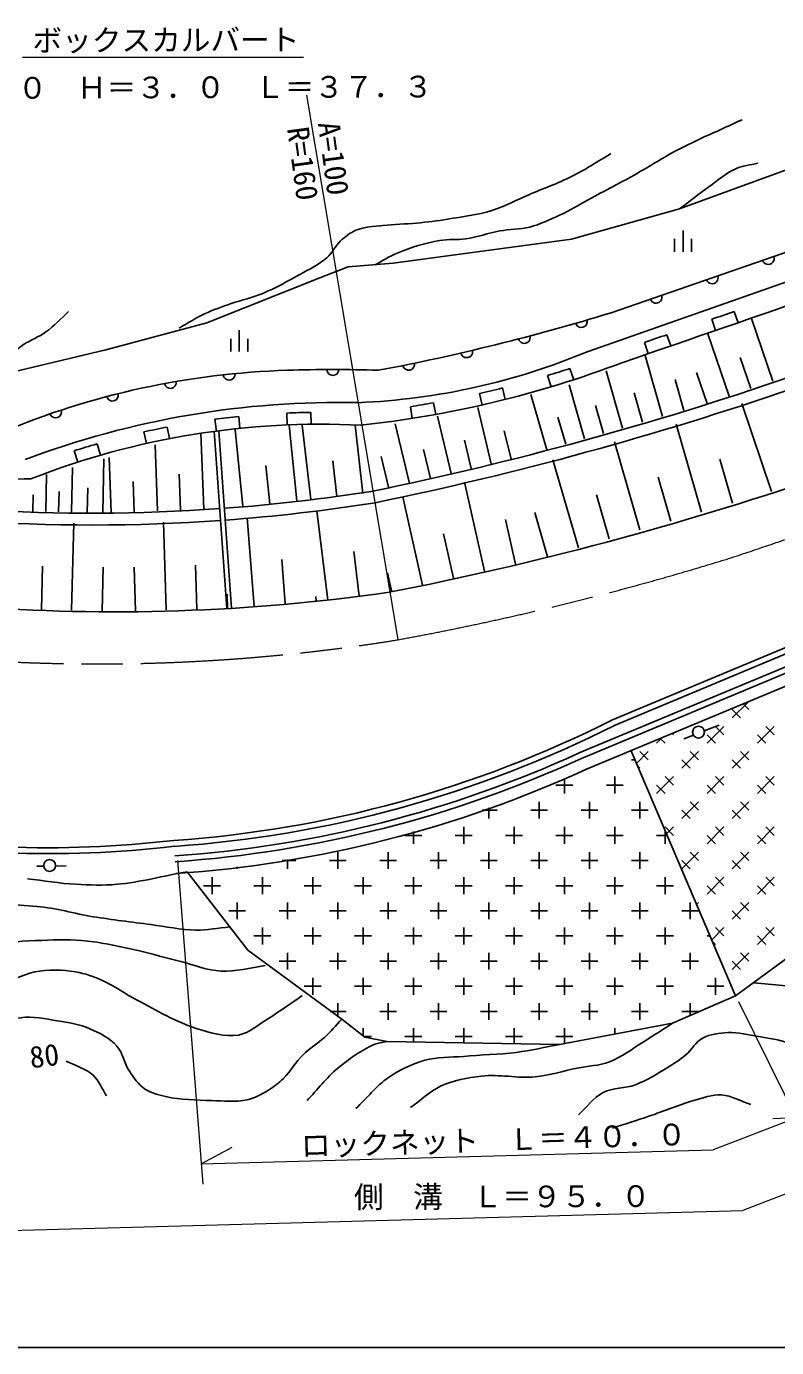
# Model space of a CAD drawing. Units: millimetres, scale not verified. Extents: x 40000 to 680000, y 20000 to 380000.
# Drawn here: x 389528 to 452755, y 205000 to 316411 of the extents above; entities that cross this region are included whole.
import ezdxf
from ezdxf.enums import TextEntityAlignment as Align

# ---------------------------------------------------------------- set-up
doc = ezdxf.new("R2010")
doc.units = ezdxf.units.MM
doc.header["$LTSCALE"] = 1000
doc.linetypes.add('CHAIN', pattern=[18.5, 12, -1.5, 3.5, -1.5])
for name, color, linetype, lineweight in [('M-BGD', 7, 'Continuous', 25), ('M-BMK', 2, 'CHAIN', 13), ('M-STR-HTXT', 7, 'Continuous', 13), ('M-STR-STRC', 7, 'Continuous', 25), ('M-TTL-BAND', 7, 'Continuous', 25)]:
    doc.layers.add(name, color=color, linetype=linetype, lineweight=lineweight)
doc.styles.add('ＭＳ ゴシック', font='')
doc.styles.get('ＭＳ ゴシック').set_extended_font_data('MS Gothic')

msp = doc.modelspace()

# ---------------------------------------------------------------- linework, layer by layer
at = {"layer": 'M-BGD'}
for p, q in [((495685, 309636), (436865, 289008)), ((444587, 301023), (455712, 305111)), ((438811, 292269), (472879, 304046)), ((435484, 298457), (444587, 301023)), ((420446, 296461), (435484, 298457)), ((416653, 296128), (420446, 296461)), ((414258, 295197), (416653, 296128)), ((404743, 291404), (414258, 295197)), ((449507, 291425), (449181, 292370)), ((396226, 289142), (404743, 291404)), ((447291, 291718), (447617, 290772)), ((452444, 286500), (450635, 291768)), ((441619, 289763), (441944, 288817)), ((443835, 289468), (443510, 290414)), ((448756, 285233), (446951, 290490)), ((386711, 286879), (396226, 289142)), ((443153, 283510), (441682, 288648)), ((435654, 286613), (435344, 287564)), ((450600, 285867), (449697, 288498)), ((433458, 286973), (433746, 286016)), ((439766, 282540), (438380, 287378)), ((444951, 284025), (444200, 286649)), ((446917, 284601), (446015, 287227)), ((427723, 285461), (427945, 284486)), ((429890, 284952), (429646, 285921)), ((433387, 280713), (432054, 285369)), ((436577, 281626), (435272, 286183)), ((441459, 283025), (440745, 285519)), ((421899, 284344), (422054, 283357)), ((424026, 283688), (423849, 284672)), ((428713, 279528), (427572, 284282)), ((438171, 282083), (437499, 284432)), ((452327, 277202), (449825, 284621)), ((405410, 283283), (405541, 282292)), ((407528, 282524), (407426, 283519)), ((411475, 283811), (411517, 282812)), ((413516, 282866), (413504, 283866)), ((425336, 278718), (424178, 283543)), ((434982, 281170), (434324, 283467)), ((399417, 282216), (399636, 281240)), ((401594, 281649), (401404, 282631)), ((404471, 275697), (404236, 282100)), ((406410, 267317), (405358, 282267)), ((406809, 267341), (405757, 282295)), ((407779, 275934), (407119, 282414)), ((412315, 276396), (411664, 282787)), ((413510, 276525), (412781, 282787)), ((417893, 277035), (417224, 282787)), ((421822, 277875), (420617, 282894)), ((430377, 279928), (429807, 282303)), ((446438, 275450), (444291, 282869)), ((395762, 280247), (395485, 281208)), ((400571, 275554), (400367, 281125)), ((427024, 279123), (426450, 281518)), ((441242, 273946), (439095, 281368)), ((393543, 280617), (393849, 279665)), ((395973, 275409), (396054, 279945)), ((396671, 275411), (396500, 280067)), ((415701, 276780), (415352, 279783)), ((420065, 277453), (419421, 280139)), ((423579, 278296), (422996, 280727)), ((436047, 272443), (433899, 279867)), ((449034, 276201), (447961, 279910)), ((391151, 275495), (391207, 278619)), ((393338, 275456), (393405, 279220)), ((402521, 275625), (402410, 278640)), ((410047, 276165), (409719, 279388)), ((394655, 275432), (394693, 277508)), ((398621, 275482), (398527, 278039)), ((428132, 270476), (426443, 277980)), ((443840, 274698), (442766, 278408)), ((390058, 275515), (390083, 276917)), ((392245, 275476), (392276, 277198)), ((422920, 269303), (421244, 276749)), ((438645, 273195), (437571, 276906)), ((414945, 268036), (414015, 275557)), ((433449, 271691), (432372, 275410)), ((393332, 267182), (393516, 274512)), ((401300, 267200), (401089, 274595)), ((408734, 267495), (408134, 274958)), ((430758, 271067), (429911, 274834)), ((425526, 269890), (424685, 273627)), ((417577, 268362), (417111, 272132)), ((390791, 267246), (390882, 270894)), ((395898, 267117), (395990, 270800)), ((398712, 267126), (398606, 270819)), ((403888, 267274), (403782, 270976)), ((411346, 267705), (411044, 271459)), ((420313, 268716), (419951, 270327)), ((406476, 267348), (406443, 268527)), ((413958, 267915), (413924, 268335)), ((457901, 265865), (438938, 257947)), ((458094, 265404), (439147, 257493)), ((458479, 264481), (436120, 255145)), ((458672, 264020), (436320, 254687)), ((459057, 263097), (436721, 253771)), ((449013, 258094), (450382, 259463)), ((449013, 258802), (449720, 258094)), ((449947, 259282), (450428, 258802)), ((446664, 257009), (447906, 257498)), ((446892, 255973), (448306, 257387)), ((447599, 257387), (448306, 256680)), ((451135, 255973), (452549, 257387)), ((451842, 257387), (452549, 256680)), ((442649, 255973), (443112, 256436)), ((442958, 256372), (443356, 255973)), ((443956, 256788), (444064, 256680)), ((444945, 256334), (445744, 256648)), ((446892, 256680), (447599, 255973)), ((451135, 256680), (451842, 255973)), ((449307, 234663), (440458, 255390)), ((440939, 254263), (441942, 255266)), ((441235, 255266), (441942, 254559)), ((444771, 253852), (446185, 255266)), ((445478, 255266), (446185, 254559)), ((449013, 253852), (450428, 255266)), ((449720, 255266), (450428, 254559)), ((440528, 254559), (440812, 254559)), ((441024, 254063), (441235, 253852)), ((444771, 254559), (445478, 253852)), ((449013, 254559), (449720, 253852)), ((434871, 252922), (434871, 251731)), ((439114, 253145), (439114, 251731)), ((442649, 251731), (444064, 253145)), ((443356, 253145), (444064, 252438)), ((446892, 251731), (448306, 253145)), ((447599, 253145), (448306, 252438)), ((451135, 251731), (452549, 253145)), ((451842, 253145), (452549, 252438)), ((434164, 252438), (435578, 252438)), ((438407, 252438), (439821, 252438)), ((442649, 252438), (443356, 251731)), ((446892, 252438), (447599, 251731)), ((451135, 252438), (451842, 251731)), ((432750, 251023), (432750, 249609)), ((436992, 251023), (436992, 249609)), ((441235, 251023), (441235, 249609)), ((444771, 249609), (446185, 251023)), ((445478, 251023), (446185, 250316)), ((449013, 249609), (450428, 251023)), ((449720, 251023), (450428, 250316)), ((427946, 250316), (429214, 250316)), ((428507, 250527), (428507, 249609)), ((432043, 250316), (433457, 250316)), ((436285, 250316), (437700, 250316)), ((440528, 250316), (441942, 250316)), ((444771, 250316), (445478, 249609)), ((449013, 250316), (449720, 249609)), ((422143, 248531), (422143, 247488)), ((426386, 248902), (426386, 247488)), ((430629, 248902), (430629, 247488)), ((434871, 248902), (434871, 247488)), ((439114, 248902), (439114, 247488)), ((443356, 248902), (444064, 248195)), ((443356, 248600), (443356, 247488)), ((443478, 248316), (444064, 248902)), ((446892, 247488), (448306, 248902)), ((447599, 248902), (448306, 248195)), ((451135, 247488), (452549, 248902)), ((451842, 248902), (452549, 248195)), ((421436, 248195), (422850, 248195)), ((425679, 248195), (427093, 248195)), ((429921, 248195), (431336, 248195)), ((434164, 248195), (435578, 248195)), ((438407, 248195), (439821, 248195)), ((442649, 248195), (443530, 248195)), ((446892, 248195), (447599, 247488)), ((451135, 248195), (451842, 247488)), ((415779, 246781), (415779, 245367)), ((420022, 246781), (420022, 245367)), ((424265, 246781), (424265, 245367)), ((428507, 246781), (428507, 245367)), ((432750, 246781), (432750, 245367)), ((436992, 246781), (436992, 245367)), ((441235, 246781), (441235, 245367)), ((444771, 245367), (446185, 246781)), ((445478, 246781), (446185, 246074)), ((449013, 245367), (450428, 246781)), ((449720, 246781), (450428, 246074)), ((390416, 245588), (390984, 245595)), ((391979, 245609), (392878, 245621)), ((408195, 238505), (403067, 245130)), ((407294, 245553), (407294, 245367)), ((411079, 246074), (412244, 246074)), ((411537, 246152), (411537, 245367)), ((415072, 246074), (416486, 246074)), ((419315, 246074), (420729, 246074)), ((423557, 246074), (424972, 246074)), ((427800, 246074), (429214, 246074)), ((432043, 246074), (433457, 246074)), ((436285, 246074), (437700, 246074)), ((440528, 246074), (441942, 246074)), ((444771, 246074), (445478, 245367)), ((449013, 246074), (449720, 245367)), ((463713, 245242), (449307, 234663)), ((405173, 244659), (405173, 243245)), ((409415, 244659), (409415, 243245)), ((413658, 244659), (413658, 243245)), ((417901, 244659), (417901, 243245)), ((422143, 244659), (422143, 243245)), ((426386, 244659), (426386, 243245)), ((430629, 244659), (430629, 243245)), ((434871, 244659), (434871, 243245)), ((439114, 244659), (439114, 243245)), ((443356, 244659), (443356, 243245)), ((446892, 243245), (448306, 244659)), ((447599, 244659), (448306, 243952)), ((451135, 243245), (452549, 244659)), ((451842, 244659), (452549, 243952)), ((404466, 243952), (405880, 243952)), ((408708, 243952), (410122, 243952)), ((412951, 243952), (414365, 243952)), ((417194, 243952), (418608, 243952)), ((421436, 243952), (422850, 243952)), ((425679, 243952), (427093, 243952)), ((429921, 243952), (431336, 243952)), ((434164, 243952), (435578, 243952)), ((438407, 243952), (439821, 243952)), ((442649, 243952), (444064, 243952)), ((446892, 243952), (447599, 243245)), ((451135, 243952), (451842, 243245)), ((406587, 241831), (408001, 241831)), ((407294, 242538), (407294, 241124)), ((410830, 241831), (412244, 241831)), ((411537, 242538), (411537, 241124)), ((415072, 241831), (416486, 241831)), ((415779, 242538), (415779, 241124)), ((419315, 241831), (420729, 241831)), ((420022, 242538), (420022, 241124)), ((423557, 241831), (424972, 241831)), ((424265, 242538), (424265, 241124)), ((427800, 241831), (429214, 241831)), ((428507, 242538), (428507, 241124)), ((432043, 241831), (433457, 241831)), ((432750, 242538), (432750, 241124)), ((436285, 241831), (437700, 241831)), ((436992, 242538), (436992, 241124)), ((440528, 241831), (441942, 241831)), ((441235, 242538), (441235, 241124)), ((444771, 241831), (446185, 241831)), ((445478, 242538), (445478, 241124)), ((446017, 242370), (446185, 242538)), ((449013, 241124), (450428, 242538)), ((449013, 241831), (449720, 241124)), ((449720, 242538), (450428, 241831)), ((408708, 239710), (410122, 239710)), ((409415, 240417), (409415, 239003)), ((412951, 239710), (414365, 239710)), ((413658, 240417), (413658, 239003)), ((417194, 239710), (418608, 239710)), ((417901, 240417), (417901, 239003)), ((421436, 239710), (422850, 239710)), ((422143, 240417), (422143, 239003)), ((425679, 239710), (427093, 239710)), ((426386, 240417), (426386, 239003)), ((429921, 239710), (431336, 239710)), ((430629, 240417), (430629, 239003)), ((434164, 239710), (435578, 239710)), ((434871, 240417), (434871, 239003)), ((438407, 239710), (439821, 239710)), ((439114, 240417), (439114, 239003)), ((442649, 239710), (444064, 239710)), ((443356, 240417), (443356, 239003)), ((446892, 239710), (447153, 239710)), ((447286, 239397), (448306, 240417)), ((447599, 240417), (448306, 239710)), ((451135, 239003), (452549, 240417)), ((451135, 239710), (451842, 239003)), ((451842, 240417), (452549, 239710)), ((416109, 232687), (408195, 238505)), ((447347, 239255), (447599, 239003)), ((410830, 237588), (412244, 237588)), ((411537, 238295), (411537, 236881)), ((415072, 237588), (416486, 237588)), ((415779, 238295), (415779, 236881)), ((419315, 237588), (420729, 237588)), ((420022, 238295), (420022, 236881)), ((423557, 237588), (424972, 237588)), ((424265, 238295), (424265, 236881)), ((427800, 237588), (429214, 237588)), ((428507, 238295), (428507, 236881)), ((432043, 237588), (433457, 237588)), ((432750, 238295), (432750, 236881)), ((436285, 237588), (437700, 237588)), ((436992, 238295), (436992, 236881)), ((440528, 237588), (441942, 237588)), ((441235, 238295), (441235, 236881)), ((444771, 237588), (446185, 237588)), ((445478, 238295), (445478, 236881)), ((449013, 236881), (450428, 238295)), ((449013, 237588), (449720, 236881)), ((449720, 238295), (450428, 237588)), ((412951, 235467), (414365, 235467)), ((413658, 236174), (413658, 234760)), ((417194, 235467), (418608, 235467)), ((417901, 236174), (417901, 234760)), ((421436, 235467), (422850, 235467)), ((422143, 236174), (422143, 234760)), ((425679, 235467), (427093, 235467)), ((426386, 236174), (426386, 234760)), ((429921, 235467), (431336, 235467)), ((430629, 236174), (430629, 234760)), ((434164, 235467), (435578, 235467)), ((434871, 236174), (434871, 234760)), ((438407, 235467), (439821, 235467)), ((439114, 236174), (439114, 234760)), ((442649, 235467), (444064, 235467)), ((443356, 236174), (443356, 234760)), ((446892, 235467), (448306, 235467)), ((447599, 236174), (447599, 234760)), ((415779, 234053), (415779, 232868)), ((420022, 234053), (420022, 232639)), ((424265, 234053), (424265, 232639)), ((428507, 234053), (428507, 232639)), ((432750, 234053), (432750, 232639)), ((436992, 234053), (436992, 232639)), ((441235, 234053), (441235, 232639)), ((449307, 234663), (443988, 232355)), ((445478, 234053), (445478, 233001)), ((415137, 233346), (416486, 233346)), ((419315, 233346), (420729, 233346)), ((423557, 233346), (424972, 233346)), ((427800, 233346), (429214, 233346)), ((432043, 233346), (433457, 233346)), ((436285, 233346), (437700, 233346)), ((440528, 233346), (441942, 233346)), ((444771, 233346), (446185, 233346)), ((418042, 231186), (416109, 232687)), ((417901, 231932), (417901, 231291)), ((422143, 231932), (422143, 230783)), ((426386, 231932), (426386, 230706)), ((430629, 231932), (430629, 230628)), ((443988, 232355), (434473, 230558)), ((434871, 231932), (434871, 230633)), ((439114, 231932), (439114, 231434)), ((417991, 231224), (418608, 231224)), ((419901, 230824), (418042, 231186)), ((434473, 230558), (419901, 230824)), ((421436, 231224), (422850, 231224)), ((425679, 231224), (427093, 231224)), ((429921, 231224), (431336, 231224)), ((434164, 231224), (435578, 231224))]:
    msp.add_line(p, q, dxfattribs=at)
for centre in [(446176, 256899), (391481, 245654)]:
    msp.add_circle(centre, 500, dxfattribs=at)
for centre, radius, start, end in [((-1779650, 6743244), 6826061, 288.97421, 289.28101), ((452049, 296845), 500, 199.07043, 19.07043), ((447323, 295212), 500, 199.07043, 19.07043), ((442598, 293578), 500, 199.07043, 19.07043), ((385704, 464790), 180510, 280.6882, 287.10993), ((-1779650, 6743244), 6825061, 289.04367, 289.06046), ((436305, 291517), 500, 196.27964, 16.27964), ((431487, 290182), 500, 194.69259, 14.69259), ((-1779650, 6743244), 6825061, 288.99331, 289.0101), ((415085, 341009), 56378, 272.45703, 292.72564), ((426634, 288981), 500, 193.10554, 13.10554), ((415356, 178121), 109357, 87.99503, 92.00497), ((415356, 287478), 500, 180, 0), ((408511, 369938), 87634, 276.01965, 290.91307), ((421749, 287915), 500, 191.51849, 11.51849), ((408511, 369938), 86634, 286.73539, 288.043), ((413616, 219706), 67738, 91.76475, 112.79101), ((401663, 286381), 500, 190.16327, 10.16327), ((406613, 287081), 500, 185.93404, 5.93404), ((361904, 553521), 282079, 281.62224, 289.0106), ((396779, 285318), 500, 194.39249, 14.39249), ((361904, 553521), 283079, 281.62224, 289.0106), ((408511, 369938), 86634, 282.81255, 284.12016), ((415838, 209752), 74950, 88.72797, 110.63673), ((408511, 369938), 86634, 278.88971, 280.19732), ((391986, 283897), 500, 198.62171, 18.62171), ((414341, 215788), 68083, 95.82893, 97.53714), ((414341, 215788), 68083, 90.70433, 92.41253), ((414341, 215788), 67083, 87.12841, 111.36227), ((414341, 215788), 68083, 100.95354, 102.66174), ((414341, 215788), 68083, 106.07814, 107.78634), ((388154, 355137), 76895, 257.59338, 271.30444), ((395048, 426772), 152410, 257.89504, 274.07808), ((395048, 426772), 151410, 258.64456, 274.07844), ((367887, 536725), 273071, 281.02476, 288.87748), ((395048, 426772), 151410, 274.22981, 279.01589), ((395048, 426772), 152410, 274.22845, 279.01589), ((397000, 429828), 162784, 253.05007, 278.16078), ((395353, 344024), 96482, 273.91615, 296.85551), ((395353, 344024), 96982, 273.91615, 296.84468), ((395353, 344024), 97782, 273.91615, 294.63998), ((395353, 344024), 98282, 273.91615, 294.63495), ((395353, 344024), 99282, 273.91615, 294.62499), ((391284, 339643), 92492, 267.82071, 276.61725), ((391284, 339643), 92992, 267.81433, 276.61725)]:
    msp.add_arc(centre, radius, start, end, dxfattribs=at)
for points, knots in [([(418903, 296299), (419524, 296631), (420115, 297029), (420766, 297297), (421922, 297772), (423129, 298145), (424359, 298361), (425082, 298488), (425830, 298389), (426555, 298494), (427524, 298635), (428453, 298985), (429416, 299160), (430253, 299312), (431122, 299279), (431945, 299492), (432822, 299720), (433652, 300108), (434473, 300491), (435319, 300884), (436115, 301378), (436935, 301821), (438288, 302553), (439652, 303265), (440994, 304017), (442113, 304644), (443185, 305352), (444321, 305947), (446123, 306890), (448003, 307677), (449844, 308542)], [0, 0, 0, 0, 1, 1, 1, 2, 2, 2, 3, 3, 3, 4, 4, 4, 5, 5, 5, 6, 6, 6, 7, 7, 7, 8, 8, 8, 9, 9, 9, 10, 10, 10, 10]), ([(402402, 290975), (403111, 291375), (403794, 291827), (404531, 292173), (405262, 292516), (406032, 292769), (406793, 293038), (407673, 293349), (408593, 293546), (409455, 293903), (410536, 294352), (411562, 294926), (412582, 295500), (413354, 295935), (414179, 296312), (414844, 296897), (415294, 297293), (415537, 297886), (415976, 298295), (416372, 298664), (416806, 299019), (417306, 299226), (418014, 299519), (418809, 299532), (419569, 299626), (420518, 299742), (421478, 299731), (422430, 299825), (423298, 299911), (424164, 300018), (425025, 300158), (426274, 300360), (427541, 300518), (428751, 300890), (429834, 301223), (430836, 301777), (431878, 302221), (433076, 302731), (434307, 303168), (435471, 303751), (436618, 304325), (437689, 305037), (438798, 305681)], [0, 0, 0, 0, 1, 1, 1, 2, 2, 2, 3, 3, 3, 4, 4, 4, 5, 5, 5, 6, 6, 6, 7, 7, 7, 8, 8, 8, 9, 9, 9, 10, 10, 10, 11, 11, 11, 12, 12, 12, 13, 13, 13, 14, 14, 14, 14]), ([(444587, 301023), (445408, 301644), (446212, 302287), (447049, 302886), (447790, 303416), (448480, 304045), (449312, 304416), (449896, 304677), (450554, 304727), (451175, 304882)], [0, 0, 0, 0, 1, 1, 1, 2, 2, 2, 3, 3, 3, 3]), ([(385101, 286251), (385878, 286872), (386651, 287497), (387430, 288114), (388049, 288605), (388638, 289137), (389293, 289578), (389887, 289978), (390576, 290224), (391156, 290643), (391857, 291148), (392443, 291796), (393086, 292373)], [0, 0, 0, 0, 1, 1, 1, 2, 2, 2, 3, 3, 3, 4, 4, 4, 4]), ([(389626, 244531), (390979, 244376), (392325, 244143), (393685, 244065), (394836, 244000), (395996, 243963), (397145, 244065), (399143, 244244), (401093, 244775), (403067, 245130)], [0, 0, 0, 0, 1, 1, 1, 2, 2, 2, 3, 3, 3, 3]), ([(374322, 229560), (374744, 230758), (375103, 231979), (375586, 233153), (375941, 234016), (376259, 234910), (376784, 235682), (377587, 236862), (378654, 237850), (379712, 238809), (380602, 239616), (381558, 240360), (382573, 241005), (383226, 241419), (383886, 241878), (384636, 242069), (386506, 242546), (388500, 242355), (390425, 242202), (392020, 242076), (393568, 241590), (395149, 241337), (396763, 241079), (398386, 240882), (400006, 240672), (401269, 240508), (402525, 240225), (403799, 240206), (404757, 240192), (405706, 240384), (406660, 240472)], [0, 0, 0, 0, 1, 1, 1, 2, 2, 2, 3, 3, 3, 4, 4, 4, 5, 5, 5, 6, 6, 6, 7, 7, 7, 8, 8, 8, 9, 9, 9, 10, 10, 10, 10]), ([(377516, 228895), (378292, 230469), (378814, 232197), (379845, 233619), (380682, 234774), (381776, 235741), (382906, 236613), (384032, 237482), (385221, 238345), (386565, 238809), (387918, 239276), (389395, 239265), (390824, 239341), (392109, 239410), (393403, 239405), (394683, 239275), (396120, 239129), (397532, 238791), (398942, 238476), (400149, 238207), (401334, 237842), (402535, 237545), (403663, 237266), (404768, 236808), (405928, 236746), (407178, 236679), (408412, 237057), (409654, 237212)], [0, 0, 0, 0, 1, 1, 1, 2, 2, 2, 3, 3, 3, 4, 4, 4, 5, 5, 5, 6, 6, 6, 7, 7, 7, 8, 8, 8, 9, 9, 9, 9]), ([(379778, 228096), (380355, 229205), (380749, 230430), (381508, 231423), (382204, 232333), (383099, 233093), (384037, 233752), (384978, 234414), (386057, 234857), (387098, 235349), (388122, 235833), (389115, 236453), (390225, 236680), (391355, 236910), (392546, 236859), (393685, 236680), (394468, 236556), (395222, 236267), (395947, 235948), (396975, 235495), (397879, 234802), (398875, 234284), (400530, 233424), (402149, 232436), (403932, 231889), (405048, 231547), (406243, 231152), (407392, 231357), (408340, 231525), (409099, 232251), (409920, 232754), (410902, 233354), (411828, 234040), (412782, 234683)], [0, 0, 0, 0, 1, 1, 1, 2, 2, 2, 3, 3, 3, 4, 4, 4, 5, 5, 5, 6, 6, 6, 7, 7, 7, 8, 8, 8, 9, 9, 9, 10, 10, 10, 11, 11, 11, 11]), ([(450842, 235748), (452461, 235593), (454083, 235465), (455699, 235282), (456899, 235147), (458143, 235187), (459292, 234817), (459916, 234616), (460497, 234276), (461022, 233885), (461601, 233454), (462043, 232865), (462553, 232355)], [0, 0, 0, 0, 1, 1, 1, 2, 2, 2, 3, 3, 3, 4, 4, 4, 4]), ([(381641, 227564), (382395, 228518), (383010, 229601), (383904, 230425), (384550, 231021), (385307, 231508), (386100, 231889), (387023, 232332), (388009, 232706), (389027, 232820), (390067, 232937), (391122, 232723), (392155, 232554), (393078, 232403), (394023, 232259), (394883, 231889), (395708, 231533), (396546, 231094), (397145, 230425), (397674, 229834), (397769, 228956), (398210, 228296), (398567, 227759), (398944, 227199), (399474, 226832), (399999, 226468), (400647, 226306), (401270, 226166), (402530, 225884), (403839, 225875), (405130, 225834), (406127, 225802), (407150, 225682), (408124, 225900), (408763, 226043), (409359, 226360), (409920, 226699), (410380, 226976), (410800, 227322), (411185, 227697), (411805, 228301), (412232, 229084), (412848, 229693), (413397, 230236), (414077, 230633), (414645, 231157), (415163, 231636), (415621, 232177), (416109, 232687)], [0, 0, 0, 0, 1, 1, 1, 2, 2, 2, 3, 3, 3, 4, 4, 4, 5, 5, 5, 6, 6, 6, 7, 7, 7, 8, 8, 8, 9, 9, 9, 10, 10, 10, 11, 11, 11, 12, 12, 12, 13, 13, 13, 14, 14, 14, 15, 15, 15, 16, 16, 16, 16]), ([(421898, 225235), (422740, 225834), (423487, 226599), (424426, 227031), (425506, 227529), (426705, 227760), (427886, 227896), (429384, 228070), (430909, 227687), (432411, 227830), (433606, 227944), (434760, 228325), (435937, 228562), (436846, 228745), (437799, 228765), (438665, 229094), (439725, 229497), (440627, 230231), (441593, 230824), (442400, 231320), (443190, 231844), (443988, 232355)], [0, 0, 0, 0, 1, 1, 1, 2, 2, 2, 3, 3, 3, 4, 4, 4, 5, 5, 5, 6, 6, 6, 7, 7, 7, 7]), ([(413181, 225834), (414046, 226743), (414811, 227759), (415776, 228562), (416712, 229341), (417720, 230071), (418837, 230558), (419172, 230704), (419546, 230735), (419901, 230824)], [0, 0, 0, 0, 1, 1, 1, 2, 2, 2, 3, 3, 3, 3]), ([(436070, 224636), (436758, 225257), (437314, 226066), (438133, 226499), (438960, 226937), (439987, 226830), (440861, 227165), (441825, 227534), (442709, 228089), (443589, 228628), (444119, 228953), (444643, 229294), (445120, 229693), (445625, 230116), (445939, 230774), (446517, 231090), (447154, 231439), (447920, 231524), (448646, 231556), (449517, 231594), (450381, 231369), (451241, 231223), (452090, 231080), (452951, 230960), (453770, 230691), (454534, 230440), (455234, 230026), (455965, 229693)], [0, 0, 0, 0, 1, 1, 1, 2, 2, 2, 3, 3, 3, 4, 4, 4, 5, 5, 5, 6, 6, 6, 7, 7, 7, 8, 8, 8, 9, 9, 9, 9]), ([(417306, 225168), (418216, 226033), (419001, 227051), (420034, 227763), (420966, 228405), (422006, 228921), (423095, 229227), (424147, 229523), (425267, 229464), (426356, 229560), (427840, 229691), (429336, 229704), (430814, 229893), (432044, 230050), (433253, 230336), (434473, 230558)], [0, 0, 0, 0, 1, 1, 1, 2, 2, 2, 3, 3, 3, 4, 4, 4, 5, 5, 5, 5]), ([(392886, 229161), (393641, 228761), (394518, 228538), (395149, 227963), (395658, 227499), (395903, 226810), (396280, 226233)], [0, 0, 0, 0, 1, 1, 1, 2, 2, 2, 2]), ([(438931, 223505), (439952, 223838), (440976, 224159), (441992, 224503), (443261, 224933), (444493, 225480), (445785, 225834), (446549, 226043), (447324, 226346), (448114, 226300), (448975, 226249), (449755, 225767), (450576, 225501)], [0, 0, 0, 0, 1, 1, 1, 2, 2, 2, 3, 3, 3, 4, 4, 4, 4])]:
    msp.add_open_spline(points, degree=3, knots=knots, dxfattribs=at)
at = {"layer": 'M-BMK'}
for centre, radius, start, end in [((-53998, 1767483), 1578165, 288.59502, 289.66268), ((377477, 501271), 240523, 280.33591, 287.36004), ((395537, 421350), 158696, 264.6282, 279.09805)]:
    msp.add_arc(centre, radius, start, end, dxfattribs=at)
at = {"layer": 'M-STR-HTXT'}
for p, q in [((389198, 313827), (412886, 313827)), ((420870, 264705), (413152, 310617)), ((402256, 246074), (404385, 218793)), ((497291, 240917), (447417, 221686)), ((499536, 235694), (449914, 216560)), ((449549, 234180), (454739, 223667)), ((454389, 224374), (452443, 224283)), ((404252, 220506), (406864, 221887)), ((404252, 220506), (447417, 221686)), ((386335, 214822), (449914, 216560))]:
    msp.add_line(p, q, dxfattribs=at)
at = {"layer": 'M-STR-STRC'}
for p, q in [((444870, 297410), (444870, 299210)), ((444150, 298490), (444150, 297410)), ((445590, 298490), (445590, 297410)), ((407473, 288996), (407473, 290796)), ((406753, 290076), (406753, 288996)), ((408193, 290076), (408193, 288996))]:
    msp.add_line(p, q, dxfattribs=at)
at = {"layer": 'M-TTL-BAND'}
msp.add_line((40000, 205000), (579000, 205000), dxfattribs=at)

# ---------------------------------------------------------------- texts
at = {"layer": 'M-BGD', "style": 'ＭＳ ゴシック'}
msp.add_text('80', height=1833, rotation=7.018, dxfattribs=at).set_placement((391212, 228154), align=Align.BOTTOM_CENTER)
at = {"layer": 'M-STR-HTXT', "style": 'ＭＳ ゴシック'}
for s, rotation, p in [('ボックスカルバート', 0.184, (401288, 315261)), ('Ｗ＝３．０\u3000Ｈ＝３．０\u3000Ｌ＝３７．３', 0.184, (401288, 311269)), ('ロックネット\u3000Ｌ＝４０．０', 1.711, (428911, 222513)), ('側\u3000溝\u3000Ｌ＝９５．０', 0.184, (429632, 217737))]:
    msp.add_text(s, height=1833, rotation=rotation, dxfattribs=at).set_placement(p, align=Align.MIDDLE_CENTER)
for s, p in [('R=160', (411367, 304652)), ('A=100', (413962, 305085))]:
    msp.add_text(s, height=1833, rotation=277.718, dxfattribs=at).set_placement(p, align=Align.BOTTOM_CENTER)

doc.saveas('drawing.dxf')
